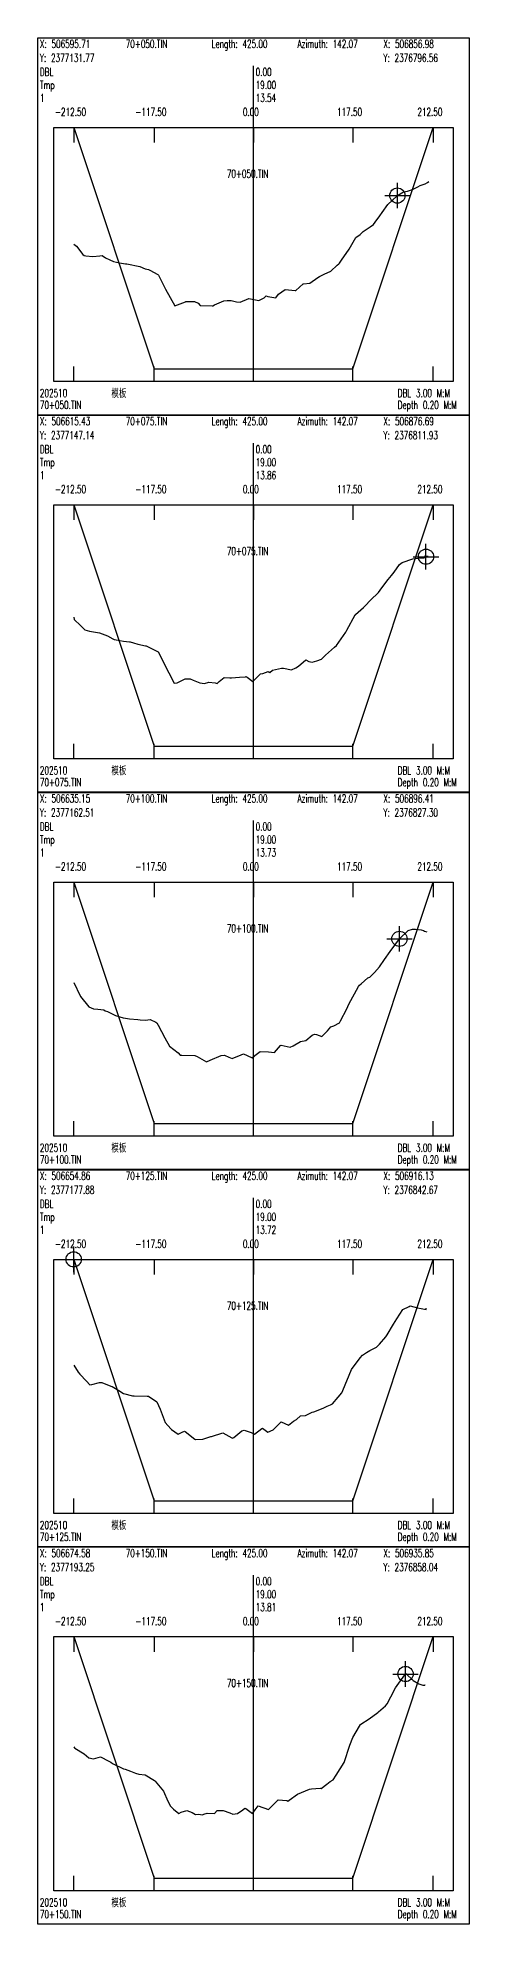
# Model space of a CAD drawing. Extents: x 1 to 194, y -24202 to 0.
# Drawn here: x 1 to 171, y -14402 to -13660 of the extents above; entities that cross this region are included whole.
import ezdxf

# ---------------------------------------------------------------- set-up
doc = ezdxf.new("R2010")
doc.units = 0
doc.header["$MEASUREMENT"] = 0
doc.layers.add('LABELS', color=7, linetype='Continuous')
doc.layers.add('XSECTION', color=7, linetype='Continuous')
doc.styles.get("Standard").update_dxf_attribs({"font": 'txt.shx'})

msp = doc.modelspace()

# ---------------------------------------------------------------- linework, layer by layer
at = {"color": 1}
for p, q in [((142.67, -13726.9), (142.67, -13716.9)), ((137.67, -13721.9), (147.67, -13721.9)), ((153.94, -13869.02), (153.94, -13859.02)), ((148.94, -13864.02), (158.94, -13864.02)), ((138.47, -14014.39), (148.47, -14014.39)), ((143.47, -14019.39), (143.47, -14009.39)), ((10.17, -14140.52), (20.17, -14140.52)), ((15.17, -14145.52), (15.17, -14135.52)), ((140.89, -14303.69), (150.89, -14303.69)), ((145.89, -14308.69), (145.89, -14298.69))]:
    msp.add_line(p, q, dxfattribs=at)
for centre in [(142.67, -13721.9), (153.94, -13864.02), (143.47, -14014.39), (15.17, -14140.52), (145.89, -14303.69)]:
    msp.add_circle(centre, 3, dxfattribs=at)
at = {"layer": 'XSECTION', "color": 0, "linetype": 'Continuous'}
for points in [[(1, -13659.8), (171, -13659.8), (171, -13808.27), (1, -13808.27), (1, -13659.8)], [(86, -13795.09), (86, -13670.85)], [(86, -13795.09), (86, -13670.85)], [(7.3, -13695.09), (164.7, -13695.09), (164.7, -13795.09), (7.3, -13795.09), (7.3, -13695.09)], [(15.17, -13695.09), (15.17, -13701.03)], [(15.17, -13695.09), (46.83, -13790.09)], [(15.17, -13695.09), (46.83, -13790.09)], [(46.83, -13695.09), (46.83, -13701.03)], [(86, -13695.09), (86, -13701.03)], [(125.17, -13695.09), (125.17, -13701.03)], [(125.17, -13790.09), (156.83, -13695.09)], [(125.17, -13790.09), (156.83, -13695.09)], [(156.83, -13695.09), (156.83, -13701.03)], [(15.17, -13795.09), (15.17, -13789.15)], [(46.83, -13795.09), (46.83, -13789.15)], [(46.83, -13790.09), (86, -13790.09)], [(46.83, -13790.09), (46.83, -13790.09)], [(46.83, -13790.09), (86, -13790.09)], [(86, -13795.09), (86, -13789.15)], [(86, -13790.09), (125.17, -13790.09)], [(86, -13790.09), (125.17, -13790.09)], [(125.17, -13795.09), (125.17, -13789.15)], [(125.17, -13790.09), (125.17, -13790.09)], [(156.83, -13795.09), (156.83, -13789.15)], [(1, -13808.28), (171, -13808.28), (171, -13956.74), (1, -13956.74), (1, -13808.28)], [(86, -13943.57), (86, -13819.33)], [(86, -13943.57), (86, -13819.33)], [(7.3, -13843.57), (164.7, -13843.57), (164.7, -13943.57), (7.3, -13943.57), (7.3, -13843.57)], [(15.17, -13843.57), (15.17, -13849.5)], [(15.17, -13843.57), (46.83, -13938.57)], [(15.17, -13843.57), (46.83, -13938.57)], [(46.83, -13843.57), (46.83, -13849.5)], [(86, -13843.57), (86, -13849.5)], [(125.17, -13843.57), (125.17, -13849.5)], [(125.17, -13938.57), (156.83, -13843.57)], [(125.17, -13938.57), (156.83, -13843.57)], [(156.83, -13843.57), (156.83, -13849.5)], [(15.17, -13943.57), (15.17, -13937.63)], [(46.83, -13943.57), (46.83, -13937.63)], [(46.83, -13938.57), (86, -13938.57)], [(46.83, -13938.57), (46.83, -13938.57)], [(46.83, -13938.57), (86, -13938.57)], [(86, -13943.57), (86, -13937.63)], [(86, -13938.57), (125.17, -13938.57)], [(86, -13938.57), (125.17, -13938.57)], [(125.17, -13943.57), (125.17, -13937.63)], [(125.17, -13938.57), (125.17, -13938.57)], [(156.83, -13943.57), (156.83, -13937.63)], [(1, -13956.75), (171, -13956.75), (171, -14105.22), (1, -14105.22), (1, -13956.75)], [(86, -14092.04), (86, -13967.81)], [(86, -14092.04), (86, -13967.81)], [(7.3, -13992.04), (164.7, -13992.04), (164.7, -14092.04), (7.3, -14092.04), (7.3, -13992.04)], [(15.17, -13992.04), (15.17, -13997.98)], [(15.17, -13992.04), (46.83, -14087.04)], [(15.17, -13992.04), (46.83, -14087.04)], [(46.83, -13992.04), (46.83, -13997.98)], [(86, -13992.04), (86, -13997.98)], [(125.17, -13992.04), (125.17, -13997.98)], [(125.17, -14087.04), (156.83, -13992.04)], [(125.17, -14087.04), (156.83, -13992.04)], [(156.83, -13992.04), (156.83, -13997.98)], [(15.17, -14092.04), (15.17, -14086.1)], [(46.83, -14092.04), (46.83, -14086.1)], [(46.83, -14087.04), (86, -14087.04)], [(46.83, -14087.04), (46.83, -14087.04)], [(46.83, -14087.04), (86, -14087.04)], [(86, -14092.04), (86, -14086.1)], [(86, -14087.04), (125.17, -14087.04)], [(86, -14087.04), (125.17, -14087.04)], [(125.17, -14092.04), (125.17, -14086.1)], [(125.17, -14087.04), (125.17, -14087.04)], [(156.83, -14092.04), (156.83, -14086.1)], [(1, -14105.23), (171, -14105.23), (171, -14253.7), (1, -14253.7), (1, -14105.23)], [(86, -14240.52), (86, -14116.28)], [(86, -14240.52), (86, -14116.28)], [(7.3, -14140.52), (164.7, -14140.52), (164.7, -14240.52), (7.3, -14240.52), (7.3, -14140.52)], [(15.17, -14140.52), (15.17, -14146.46)], [(15.17, -14140.52), (46.83, -14235.52)], [(15.17, -14140.52), (46.83, -14235.52)], [(46.83, -14140.52), (46.83, -14146.46)], [(86, -14140.52), (86, -14146.46)], [(125.17, -14140.52), (125.17, -14146.46)], [(125.17, -14235.52), (156.83, -14140.52)], [(125.17, -14235.52), (156.83, -14140.52)], [(156.83, -14140.52), (156.83, -14146.46)], [(15.17, -14240.52), (15.17, -14234.58)], [(46.83, -14240.52), (46.83, -14234.58)], [(46.83, -14235.52), (86, -14235.52)], [(46.83, -14235.52), (46.83, -14235.52)], [(46.83, -14235.52), (86, -14235.52)], [(86, -14240.52), (86, -14234.58)], [(86, -14235.52), (125.17, -14235.52)], [(86, -14235.52), (125.17, -14235.52)], [(125.17, -14240.52), (125.17, -14234.58)], [(125.17, -14235.52), (125.17, -14235.52)], [(156.83, -14240.52), (156.83, -14234.58)], [(1, -14253.71), (171, -14253.71), (171, -14402.17), (1, -14402.17), (1, -14253.71)], [(86, -14388.99), (86, -14264.76)], [(86, -14388.99), (86, -14264.76)], [(7.3, -14288.99), (164.7, -14288.99), (164.7, -14388.99), (7.3, -14388.99), (7.3, -14288.99)], [(15.17, -14288.99), (15.17, -14294.93)], [(15.17, -14288.99), (46.83, -14383.99)], [(15.17, -14288.99), (46.83, -14383.99)], [(46.83, -14288.99), (46.83, -14294.93)], [(86, -14288.99), (86, -14294.93)], [(125.17, -14288.99), (125.17, -14294.93)], [(125.17, -14383.99), (156.83, -14288.99)], [(125.17, -14383.99), (156.83, -14288.99)], [(156.83, -14288.99), (156.83, -14294.93)], [(15.17, -14388.99), (15.17, -14383.06)], [(46.83, -14388.99), (46.83, -14383.06)], [(46.83, -14383.99), (86, -14383.99)], [(46.83, -14383.99), (46.83, -14383.99)], [(46.83, -14383.99), (86, -14383.99)], [(86, -14388.99), (86, -14383.06)], [(86, -14383.99), (125.17, -14383.99)], [(86, -14383.99), (125.17, -14383.99)], [(125.17, -14388.99), (125.17, -14383.06)], [(125.17, -14383.99), (125.17, -14383.99)], [(156.83, -14388.99), (156.83, -14383.06)]]:
    msp.add_lwpolyline(points, dxfattribs=at)
at = {"layer": 'XSECTION', "color": 1, "linetype": 'Continuous'}
for points in [[(15.17, -13741.04), (16.23, -13741.79), (18.78, -13745.14), (19.27, -13745.44), (20.02, -13745.64), (22.68, -13745.84), (25.42, -13745.64), (26.34, -13745.54), (27.74, -13746.44), (29.41, -13747.19), (30.86, -13747.84), (33.21, -13748.44), (35.55, -13748.74), (35.76, -13748.79), (36.09, -13748.84), (41.19, -13749.84), (43.32, -13750.69), (44.59, -13750.99), (45.22, -13751.24), (48.31, -13752.94), (48.6, -13753.29), (51.3, -13758.69), (51.31, -13758.74), (51.33, -13758.79), (55.05, -13765.24), (59.27, -13763.69), (59.36, -13763.64), (59.43, -13763.64), (59.56, -13763.64), (62.71, -13763.54), (64.22, -13764.24), (65, -13765.19), (69.74, -13765.24), (69.9, -13765.24), (69.99, -13765.24), (70.66, -13764.94), (74.26, -13763.29), (75.64, -13763.24), (77.15, -13763.14), (79.27, -13763.79), (80.74, -13763.84), (84.12, -13762.39), (84.18, -13762.39), (84.21, -13762.39), (88.1, -13763.24), (90.16, -13762.19), (91.05, -13761.39), (91.6, -13761.59), (94.75, -13762.09), (95.81, -13760.74), (98.42, -13758.94), (102.4, -13759.29), (102.61, -13759.24), (105.62, -13756.59), (105.68, -13756.64), (108.16, -13756.44), (111.28, -13754.09), (112.03, -13753.79), (113.78, -13752.84), (116.5, -13751.69), (118.99, -13749.34), (119.57, -13748.84), (119.82, -13748.54), (120.68, -13747.29), (123.62, -13743.04), (124.74, -13741.14), (126.31, -13738.44), (128.01, -13737.29), (129.2, -13736.04), (131.97, -13734.19), (133.28, -13733.29), (133.97, -13732.34), (135.78, -13729.89), (136.73, -13728.54), (138.86, -13725.39), (142.58, -13721.99), (142.64, -13721.89), (142.66, -13721.89), (142.68, -13721.89), (142.76, -13721.84), (145.14, -13720.49), (146.67, -13720.14), (148.64, -13719.49), (150.78, -13718.44), (151.58, -13717.94), (153.59, -13717.29), (154.5, -13716.74), (155.11, -13716.39)], [(15.17, -13887.87), (15.35, -13888.67), (17.92, -13891.12), (19.58, -13892.82), (21.41, -13893.32), (25.35, -13893.97), (26.41, -13894.32), (28.44, -13895.22), (30.53, -13896.32), (31.07, -13896.62), (31.87, -13896.72), (34.83, -13897.27), (37.1, -13897.52), (37.36, -13897.57), (38.69, -13897.97), (40.46, -13898.42), (43.48, -13899.12), (43.74, -13899.12), (43.98, -13899.27), (48.49, -13901.47), (50.52, -13905.52), (50.54, -13905.57), (50.59, -13905.67), (54.79, -13913.82), (55.96, -13913.72), (59.15, -13912.12), (61.1, -13912.12), (62.24, -13912.67), (64.86, -13913.72), (66.66, -13913.97), (68.37, -13913.42), (70.87, -13913.62), (71.73, -13913.87), (72.54, -13913.17), (74.39, -13911.62), (76.62, -13911.67), (77.32, -13911.67), (80.51, -13911.37), (82.83, -13911.27), (83.1, -13911.12), (83.53, -13911.37), (85.8, -13913.07), (87.25, -13911.52), (88.73, -13910.12), (89.69, -13909.92), (91.75, -13909.17), (92.4, -13909.62), (93.43, -13908.62), (97.04, -13907.82), (97.83, -13907.92), (100.95, -13908.57), (102.68, -13907.72), (103.69, -13907.07), (106.58, -13904.62), (107.82, -13905.22), (109.08, -13905.47), (111.01, -13904.97), (112.77, -13904.37), (114.38, -13902.77), (117.96, -13899.62), (118.67, -13898.97), (122.37, -13893.67), (122.79, -13892.92), (126.1, -13886.87), (126.11, -13886.87), (126.14, -13886.82), (129.34, -13884.02), (132.79, -13880.52), (134.58, -13878.72), (135.23, -13878.17), (136.54, -13876.27), (139.1, -13873.02), (140.3, -13871.47), (141.37, -13870.17), (143.45, -13867.07), (144.59, -13866.32), (148.7, -13864.92), (149.53, -13864.72), (152.87, -13864.42), (153.22, -13864.47), (153.81, -13863.72), (154.79, -13863.87)], [(15.17, -14031.64), (17.72, -14036.84), (17.87, -14037.14), (21.18, -14041.19), (23.03, -14041.89), (24.74, -14042.04), (27.02, -14042.34), (27.64, -14042.74), (28.43, -14042.99), (31.64, -14044.59), (34.71, -14045.54), (35.61, -14045.64), (37.19, -14045.84), (40.44, -14046.19), (41.34, -14046.29), (43.4, -14046.44), (45.26, -14046.09), (47.52, -14047.19), (47.96, -14047.49), (48.43, -14048.39), (51.07, -14053.34), (52.85, -14056.59), (56.29, -14059.19), (57.08, -14060.14), (57.26, -14060.14), (57.45, -14060.19), (57.76, -14060.19), (62.92, -14060.24), (63.82, -14060.74), (67.53, -14062.74), (68.87, -14062.19), (73.32, -14060.24), (74.55, -14060.19), (76.3, -14060.99), (77.62, -14061.54), (81.18, -14060.09), (82.06, -14059.64), (83.49, -14060.34), (85.42, -14061.24), (86.5, -14060.24), (88.6, -14058.74), (91.96, -14058.89), (94.32, -14059.09), (96.66, -14056.34), (96.94, -14056.29), (100.47, -14056.99), (101.61, -14056.44), (104.47, -14054.79), (106.55, -14054.44), (109.05, -14052.24), (110.04, -14051.94), (110.87, -14051.99), (112.95, -14052.79), (115.1, -14050.64), (116.46, -14049.04), (117.58, -14048.59), (119.82, -14047.39), (120.26, -14046.69), (122.81, -14041.89), (123.55, -14040.04), (127.35, -14033.14), (127.72, -14032.69), (128.42, -14032.14), (130.99, -14029.74), (131.83, -14029.49), (133.67, -14027.64), (135.65, -14025.39), (137.61, -14022.59), (139.84, -14019.34), (143.44, -14014.44), (143.46, -14014.39), (143.47, -14014.39), (143.5, -14014.34), (146.92, -14011.09), (148.66, -14010.54), (149.76, -14010.59), (152.08, -14010.89), (152.94, -14011.09), (153.37, -14011.44), (154.29, -14011.59)], [(15.17, -14182.12), (16.89, -14184.92), (17.58, -14185.67), (20.21, -14188.47), (21.58, -14189.87), (22.37, -14189.77), (25.33, -14188.97), (26.22, -14189.02), (29.84, -14190.47), (30.25, -14190.57), (30.35, -14190.62), (32.96, -14192.17), (34.82, -14193.37), (38.32, -14194.17), (38.75, -14194.22), (38.94, -14194.27), (44.15, -14194.42), (44.55, -14194.42), (44.58, -14194.42), (44.59, -14194.42), (47.88, -14196.57), (49.19, -14199.42), (51.22, -14204.77), (53.43, -14207.27), (53.73, -14207.52), (56.32, -14209.32), (57.96, -14208.57), (58.84, -14208.17), (59.1, -14208.22), (62.83, -14211.22), (63.11, -14211.47), (63.13, -14211.47), (63.15, -14211.47), (63.27, -14211.47), (66, -14211.22), (68.8, -14210.42), (69.23, -14210.27), (69.29, -14210.27), (69.33, -14210.22), (69.44, -14210.22), (73.87, -14208.77), (77.49, -14210.77), (77.76, -14210.92), (78.19, -14210.62), (81.42, -14208.02), (82.37, -14207.77), (85.11, -14208.67), (86.37, -14209.32), (89.28, -14207.12), (89.58, -14206.92), (91.64, -14208.47), (93.72, -14207.62), (96.84, -14204.47), (98.32, -14205.07), (99.79, -14205.77), (101.71, -14204.17), (102.92, -14203.52), (104.47, -14202.12), (106.53, -14201.97), (109.16, -14200.62), (109.73, -14200.47), (113.42, -14199.07), (115.01, -14198.32), (116.3, -14197.77), (117.14, -14197.37), (119.34, -14194.72), (120.8, -14193.02), (121.21, -14192.12), (124.57, -14183.87), (128, -14179.22), (128.99, -14178.22), (130.54, -14177.22), (131.81, -14176.37), (134.47, -14175.07), (135.65, -14173.87), (138.14, -14171.07), (138.71, -14170.22), (141.11, -14165.97), (141.76, -14165.02), (142.51, -14163.97), (144.77, -14160.32), (147.31, -14159.12), (147.66, -14158.87), (150.58, -14159.62), (152.01, -14159.82), (153.98, -14160.22), (154, -14159.72)], [(15.17, -14332.29), (15.48, -14332.69), (15.56, -14332.74), (15.65, -14332.84), (19.31, -14335.04), (21.16, -14336.74), (23.04, -14337.09), (25.69, -14336.24), (29.04, -14337.99), (29.86, -14338.44), (30.45, -14338.94), (34.75, -14341.04), (35.44, -14341.19), (37.61, -14341.99), (39.48, -14342.69), (40.9, -14343.14), (43.34, -14343.34), (46.95, -14345.54), (47.17, -14345.69), (47.28, -14345.84), (50.49, -14349.84), (52.23, -14353.79), (53.31, -14355.69), (54.5, -14356.89), (56.61, -14358.54), (57.54, -14358.04), (59.79, -14357.34), (61.82, -14358.24), (63.18, -14358.94), (64.4, -14358.89), (65.92, -14359.09), (66.43, -14358.89), (67.71, -14358.49), (70.6, -14358.54), (71.69, -14357.44), (73.93, -14357.34), (74.02, -14357.34), (74.09, -14357.34), (76.67, -14358.29), (77.89, -14358.84), (79.7, -14358.64), (81.78, -14357.09), (82.63, -14356.44), (82.99, -14356.59), (85.63, -14358.54), (86.72, -14357.09), (87.83, -14355.54), (91.9, -14356.99), (91.96, -14356.99), (92.03, -14356.94), (95.76, -14353.14), (99.15, -14353.49), (99.51, -14353.69), (100.03, -14353.39), (103.29, -14350.99), (103.39, -14350.94), (108.11, -14349.04), (108.84, -14348.89), (112.26, -14348.64), (112.71, -14348.79), (114.82, -14347.09), (116.17, -14345.99), (117.42, -14345.39), (118.56, -14343.49), (121.69, -14338.54), (123.99, -14331.74), (125.1, -14328.69), (127.8, -14324.19), (128.2, -14323.54), (128.34, -14323.39), (131.52, -14321.39), (134.98, -14318.79), (135.22, -14318.59), (136.13, -14317.74), (137.94, -14316.24), (138.61, -14315.44), (140.09, -14312.64), (141.95, -14309.19), (145.65, -14303.99), (145.97, -14303.54), (146.05, -14303.54), (148.88, -14306.29), (151.14, -14307.54), (152.69, -14308.14), (153.54, -14308.04), (153.55, -14307.79)]]:
    msp.add_lwpolyline(points, dxfattribs=at)

# ---------------------------------------------------------------- texts
at = {"layer": 'LABELS', "color": 0, "width": 0.666667}
for s, height, p in [('Y: 2377131.77', 3.1482, (1.85, -13669.33)), ('X: 506595.71', 3.1482, (1.85, -13663.8)), ('70+050.TIN', 3.148, (35.68, -13663.8)), ('Length: 425.00', 3.1482, (69.51, -13663.8)), ('Azimuth: 142.07', 3.1482, (103.34, -13663.8)), ('Y: 2376796.56', 3.1482, (137.17, -13669.33)), ('X: 506856.98', 3.1482, (137.17, -13663.8)), ('DBL', 3.148, (1.85, -13674.85)), ('0.00', 3.148, (86.85, -13674.85)), ('0.00', 3.148, (86.85, -13674.85)), ('Tmp', 3.148, (1.85, -13679.96)), ('19.00', 3.148, (86.85, -13679.96)), ('19.00', 3.148, (86.85, -13679.96)), ('-212.50', 3.148, (7.82, -13690.59)), ('-117.50', 3.148, (39.49, -13690.59)), ('0.00', 3.148, (81.8, -13690.59)), ('117.50', 3.148, (118.87, -13690.59)), ('212.50', 3.148, (150.54, -13690.59)), ('70+050.TIN', 3.148, (75.5, -13714.9)), ('模板', 3.148, (30.04, -13801.21)), ('DBL 3.00 M:M', 3.1482, (142.81, -13801.21)), ('70+050.TIN', 3.148, (1.85, -13805.89)), ('Depth 0.20 M:M', 3.1482, (142.81, -13805.89)), ('Y: 2377147.14', 3.1482, (1.85, -13817.8)), ('X: 506615.43', 3.1482, (1.85, -13812.28)), ('70+075.TIN', 3.148, (35.68, -13812.28)), ('Length: 425.00', 3.1482, (69.51, -13812.28)), ('Azimuth: 142.07', 3.1482, (103.34, -13812.28)), ('Y: 2376811.93', 3.1482, (137.17, -13817.8)), ('X: 506876.69', 3.1482, (137.17, -13812.28)), ('DBL', 3.148, (1.85, -13823.33)), ('0.00', 3.148, (86.85, -13823.33)), ('0.00', 3.148, (86.85, -13823.33)), ('Tmp', 3.148, (1.85, -13828.43)), ('19.00', 3.148, (86.85, -13828.43)), ('19.00', 3.148, (86.85, -13828.43)), ('-212.50', 3.148, (7.82, -13839.06)), ('-117.50', 3.148, (39.49, -13839.06)), ('0.00', 3.148, (81.8, -13839.06)), ('117.50', 3.148, (118.87, -13839.06)), ('212.50', 3.148, (150.54, -13839.06)), ('70+075.TIN', 3.148, (75.5, -13863.38)), ('模板', 3.148, (30.04, -13949.69)), ('DBL 3.00 M:M', 3.1482, (142.81, -13949.69)), ('70+075.TIN', 3.148, (1.85, -13954.37)), ('Depth 0.20 M:M', 3.1482, (142.81, -13954.37)), ('Y: 2377162.51', 3.1482, (1.85, -13966.28)), ('X: 506635.15', 3.1482, (1.85, -13960.75)), ('70+100.TIN', 3.148, (35.68, -13960.75)), ('Length: 425.00', 3.1482, (69.51, -13960.75)), ('Azimuth: 142.07', 3.1482, (103.34, -13960.75)), ('Y: 2376827.30', 3.1482, (137.17, -13966.28)), ('X: 506896.41', 3.1482, (137.17, -13960.75)), ('DBL', 3.148, (1.85, -13971.81)), ('0.00', 3.148, (86.85, -13971.81)), ('0.00', 3.148, (86.85, -13971.81)), ('Tmp', 3.148, (1.85, -13976.91)), ('19.00', 3.148, (86.85, -13976.91)), ('19.00', 3.148, (86.85, -13976.91)), ('-212.50', 3.148, (7.82, -13987.54)), ('-117.50', 3.148, (39.49, -13987.54)), ('0.00', 3.148, (81.8, -13987.54)), ('117.50', 3.148, (118.87, -13987.54)), ('212.50', 3.148, (150.54, -13987.54)), ('70+100.TIN', 3.148, (75.5, -14011.86)), ('模板', 3.148, (30.04, -14098.17)), ('DBL 3.00 M:M', 3.1482, (142.81, -14098.17)), ('70+100.TIN', 3.148, (1.85, -14102.84)), ('Depth 0.20 M:M', 3.1482, (142.81, -14102.84)), ('Y: 2377177.88', 3.1482, (1.85, -14114.76)), ('X: 506654.86', 3.1482, (1.85, -14109.23)), ('70+125.TIN', 3.148, (35.68, -14109.23)), ('Length: 425.00', 3.1482, (69.51, -14109.23)), ('Azimuth: 142.07', 3.1482, (103.34, -14109.23)), ('Y: 2376842.67', 3.1482, (137.17, -14114.76)), ('X: 506916.13', 3.1482, (137.17, -14109.23)), ('DBL', 3.148, (1.85, -14120.28)), ('0.00', 3.148, (86.85, -14120.28)), ('0.00', 3.148, (86.85, -14120.28)), ('Tmp', 3.148, (1.85, -14125.38)), ('19.00', 3.148, (86.85, -14125.38)), ('19.00', 3.148, (86.85, -14125.38)), ('-212.50', 3.148, (7.82, -14136.01)), ('-117.50', 3.148, (39.49, -14136.01)), ('0.00', 3.148, (81.8, -14136.01)), ('117.50', 3.148, (118.87, -14136.01)), ('212.50', 3.148, (150.54, -14136.01)), ('70+125.TIN', 3.148, (75.5, -14160.33)), ('模板', 3.148, (30.04, -14246.64)), ('DBL 3.00 M:M', 3.1482, (142.81, -14246.64)), ('70+125.TIN', 3.148, (1.85, -14251.32)), ('Depth 0.20 M:M', 3.1482, (142.81, -14251.32)), ('Y: 2377193.25', 3.1482, (1.85, -14263.23)), ('X: 506674.58', 3.1482, (1.85, -14257.71)), ('70+150.TIN', 3.148, (35.68, -14257.71)), ('Length: 425.00', 3.1482, (69.51, -14257.71)), ('Azimuth: 142.07', 3.1482, (103.34, -14257.71)), ('Y: 2376858.04', 3.1482, (137.17, -14263.23)), ('X: 506935.85', 3.1482, (137.17, -14257.71)), ('DBL', 3.148, (1.85, -14268.76)), ('0.00', 3.148, (86.85, -14268.76)), ('0.00', 3.148, (86.85, -14268.76)), ('Tmp', 3.148, (1.85, -14273.86)), ('19.00', 3.148, (86.85, -14273.86)), ('19.00', 3.148, (86.85, -14273.86)), ('-212.50', 3.148, (7.82, -14284.49)), ('-117.50', 3.148, (39.49, -14284.49)), ('0.00', 3.148, (81.8, -14284.49)), ('117.50', 3.148, (118.87, -14284.49)), ('212.50', 3.148, (150.54, -14284.49)), ('70+150.TIN', 3.148, (75.5, -14308.81)), ('模板', 3.148, (30.04, -14395.12)), ('DBL 3.00 M:M', 3.1482, (142.81, -14395.12)), ('70+150.TIN', 3.148, (1.85, -14399.79)), ('Depth 0.20 M:M', 3.1482, (142.81, -14399.79))]:
    msp.add_text(s, height=height, dxfattribs=at).set_placement(p)
at = {"layer": 'LABELS', "color": 1, "width": 0.666667}
for s, height, p in [('1', 3.15, (1.85, -13685.06)), ('13.54', 3.148, (86.85, -13685.06)), ('13.54', 3.148, (86.85, -13685.06)), ('202510', 3.148, (1.85, -13801.21)), ('1', 3.15, (1.85, -13833.53)), ('13.86', 3.148, (86.85, -13833.53)), ('13.86', 3.148, (86.85, -13833.53)), ('202510', 3.148, (1.85, -13949.69)), ('1', 3.15, (1.85, -13982.01)), ('13.73', 3.148, (86.85, -13982.01)), ('13.73', 3.148, (86.85, -13982.01)), ('202510', 3.148, (1.85, -14098.17)), ('1', 3.15, (1.85, -14130.48)), ('13.72', 3.148, (86.85, -14130.48)), ('13.72', 3.148, (86.85, -14130.48)), ('202510', 3.148, (1.85, -14246.64)), ('1', 3.15, (1.85, -14278.96)), ('13.81', 3.148, (86.85, -14278.96)), ('13.81', 3.148, (86.85, -14278.96)), ('202510', 3.148, (1.85, -14395.12))]:
    msp.add_text(s, height=height, dxfattribs=at).set_placement(p)

doc.saveas('drawing.dxf')
